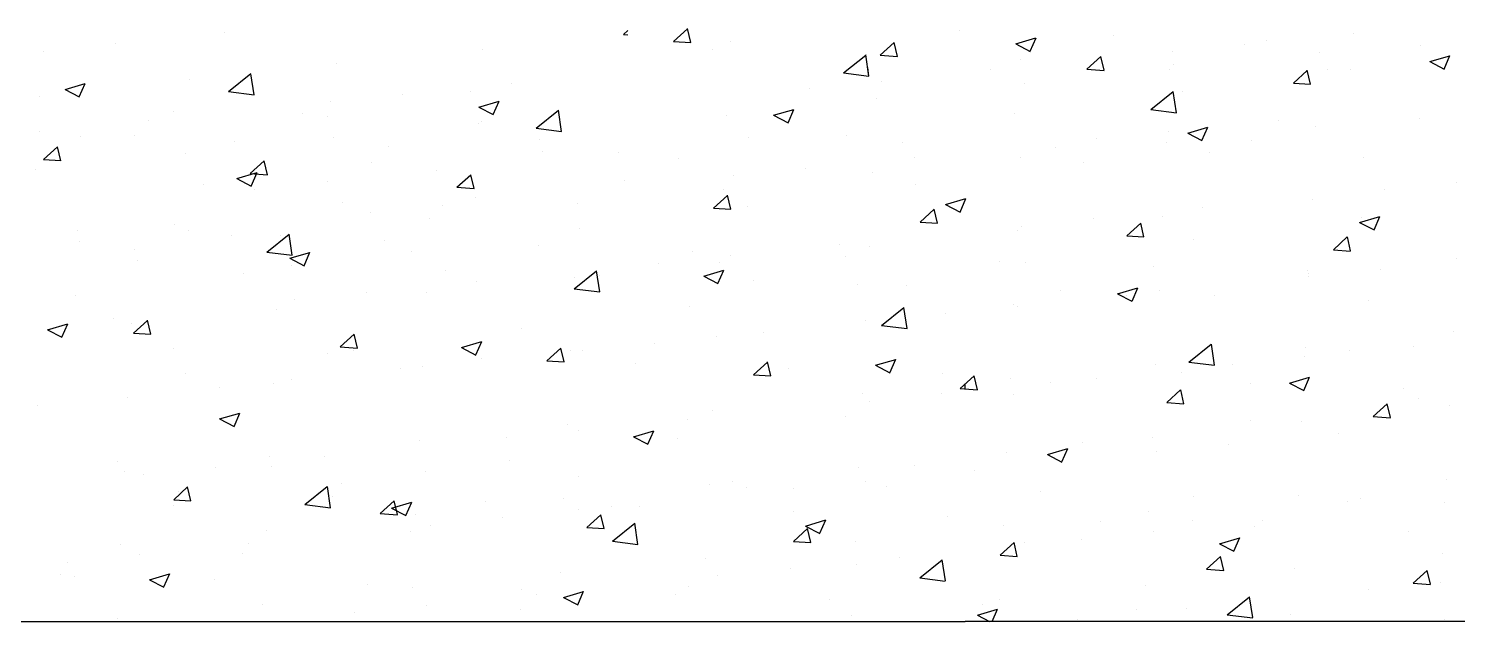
# Model space of a CAD drawing. Header units: metres. Extents: x 60 to 495, y 54 to 214.
# Drawn here: x 302.1 to 384.6, y 106.1 to 140.4 of the extents above; entities that cross this region are included whole.
import ezdxf

# ---------------------------------------------------------------- set-up
doc = ezdxf.new("R2010")
doc.units = ezdxf.units.M

msp = doc.modelspace()

# ---------------------------------------------------------------- linework, layer by layer
for p, q in [((340.32, 139.56), (340.13, 140.36)), ((313.39, 140.12), (313.39, 140.12)), ((336.44, 140.01), (336.68, 140.24)), ((336.44, 140.01), (336.68, 139.99)), ((339.32, 139.62), (340.13, 140.35)), ((339.32, 139.62), (340.32, 139.55)), ((342.6, 139.6), (342.6, 139.6)), ((351.27, 138.82), (352.07, 139.55)), ((352.26, 138.75), (352.07, 139.55)), ((355.85, 140.27), (355.85, 140.27)), ((359.1, 139.47), (360.26, 139.82)), ((359.1, 139.47), (360.26, 139.82)), ((359.93, 139.05), (360.27, 139.82)), ((359.93, 139.05), (360.27, 139.82)), ((364.73, 139.98), (364.73, 139.98)), ((364.73, 139.98), (364.73, 139.98)), ((373.61, 139.69), (373.61, 139.69)), ((373.61, 139.69), (373.61, 139.69)), ((378.63, 140.1), (378.63, 140.1)), ((378.63, 140.1), (378.63, 140.1)), ((302.92, 139.06), (302.92, 139.06)), ((307.08, 139.49), (307.08, 139.49)), ((328.28, 139.14), (328.28, 139.14)), ((341.59, 139.13), (341.59, 139.13)), ((349.14, 137.8), (350.44, 138.83)), ((350.62, 137.62), (350.44, 138.84)), ((350.47, 138.84), (350.47, 138.84)), ((351.27, 138.82), (352.26, 138.75)), ((359.1, 139.47), (359.93, 139.04)), ((359.1, 139.47), (359.93, 139.04)), ((363.2, 138.01), (364.01, 138.75)), ((363.2, 138.01), (364.01, 138.75)), ((364.2, 137.95), (364.01, 138.75)), ((364.2, 137.95), (364.01, 138.75)), ((368.16, 139.04), (368.16, 139.04)), ((368.16, 139.04), (368.16, 139.04)), ((372.33, 139.46), (372.33, 139.46)), ((372.33, 139.46), (372.33, 139.46)), ((376.64, 138.98), (376.64, 138.98)), ((376.64, 138.98), (376.64, 138.98)), ((382.5, 139.4), (382.5, 139.4)), ((382.5, 139.4), (382.5, 139.4)), ((383.02, 138.45), (384.18, 138.79)), ((383.02, 138.45), (384.18, 138.79)), ((383.85, 138.02), (384.18, 138.8)), ((383.85, 138.02), (384.18, 138.8)), ((319.87, 138.32), (319.87, 138.32)), ((349.14, 137.8), (349.53, 138.11)), ((350.62, 137.62), (350.55, 138.11)), ((357.65, 137.97), (357.65, 137.97)), ((357.65, 137.97), (357.65, 137.97)), ((359.35, 138.55), (359.35, 138.55)), ((359.35, 138.55), (359.35, 138.55)), ((363.2, 138.01), (364.2, 137.94)), ((363.2, 138.01), (364.2, 137.94)), ((367.99, 138.02), (367.99, 138.02)), ((367.99, 138.02), (367.99, 138.02)), ((368.24, 138.26), (368.24, 138.26)), ((368.24, 138.26), (368.24, 138.26)), ((375.14, 137.21), (375.94, 137.94)), ((375.14, 137.21), (375.94, 137.94)), ((376.14, 137.15), (375.94, 137.95)), ((376.14, 137.15), (375.94, 137.95)), ((377.12, 137.97), (377.12, 137.97)), ((377.12, 137.97), (377.12, 137.97)), ((378.42, 138), (378.42, 138)), ((378.42, 138), (378.42, 138)), ((383.02, 138.45), (383.85, 138.02)), ((383.02, 138.45), (383.85, 138.02)), ((304.17, 136.85), (305.33, 137.19)), ((304.99, 136.41), (305.33, 137.19)), ((311.33, 137.42), (311.33, 137.42)), ((313.62, 136.72), (314.91, 137.76)), ((315.1, 136.54), (314.91, 137.75)), ((329.99, 137.2), (329.99, 137.2)), ((349.14, 137.8), (350.62, 137.62)), ((349.14, 137.8), (350.62, 137.62)), ((351.35, 137.33), (351.35, 137.33)), ((351.35, 137.33), (351.35, 137.33)), ((359.59, 137.2), (359.59, 137.2)), ((359.59, 137.2), (359.59, 137.2)), ((375.14, 137.21), (376.13, 137.14)), ((375.14, 137.21), (376.13, 137.14)), ((302.68, 136.46), (302.68, 136.46)), ((304.17, 136.85), (304.99, 136.42)), ((313.62, 136.72), (315.1, 136.54)), ((323.69, 136.56), (323.69, 136.56)), ((327.59, 136.74), (327.59, 136.74)), ((347.18, 136.91), (347.18, 136.91)), ((347.18, 136.91), (347.18, 136.91)), ((351.04, 136.3), (351.04, 136.3)), ((351.04, 136.3), (351.04, 136.3)), ((366.9, 135.68), (368.2, 136.72)), ((366.9, 135.68), (368.2, 136.72)), ((368.38, 135.5), (368.2, 136.72)), ((368.38, 135.5), (368.2, 136.72)), ((368.71, 136.72), (368.71, 136.72)), ((368.71, 136.72), (368.71, 136.72)), ((310.45, 135.57), (310.45, 135.57)), ((317.88, 135.46), (317.88, 135.46)), ((319.52, 136.14), (319.52, 136.14)), ((328.08, 135.82), (329.25, 136.16)), ((328.08, 135.82), (328.91, 135.39)), ((328.91, 135.39), (329.25, 136.16)), ((331.38, 134.6), (332.67, 135.64)), ((332.86, 134.42), (332.68, 135.64)), ((345.11, 135.35), (346.28, 135.69)), ((345.11, 135.35), (346.28, 135.69)), ((345.95, 134.92), (346.28, 135.69)), ((345.95, 134.92), (346.28, 135.69)), ((359.01, 135.44), (359.01, 135.44)), ((359.01, 135.44), (359.01, 135.44)), ((366.9, 135.68), (368.38, 135.5)), ((366.9, 135.68), (368.38, 135.5)), ((309.01, 135.07), (309.01, 135.07)), ((319.33, 135.29), (319.33, 135.29)), ((328.08, 134.88), (328.08, 134.88)), ((328.21, 135), (328.21, 135)), ((331.38, 134.6), (332.86, 134.42)), ((342.4, 135.34), (342.4, 135.34)), ((342.4, 135.34), (342.4, 135.34)), ((345.11, 135.35), (345.95, 134.91)), ((345.11, 135.35), (345.95, 134.91)), ((369.04, 134.32), (370.2, 134.66)), ((369.04, 134.32), (370.2, 134.66)), ((369.86, 133.9), (370.2, 134.67)), ((369.86, 133.9), (370.2, 134.67)), ((374.26, 135.05), (374.26, 135.05)), ((374.26, 135.05), (374.26, 135.05)), ((376.44, 134.72), (376.44, 134.72)), ((376.44, 134.72), (376.44, 134.72)), ((382.41, 135.19), (382.41, 135.19)), ((382.41, 135.19), (382.41, 135.19)), ((302.7, 134.44), (302.7, 134.44)), ((305.07, 134.15), (305.07, 134.15)), ((308.18, 134.18), (308.18, 134.18)), ((313.95, 133.85), (313.95, 133.85)), ((319.67, 134.06), (319.67, 134.06)), ((331.58, 133.93), (331.58, 133.93)), ((343.65, 134.05), (343.65, 134.05)), ((343.65, 134.05), (343.65, 134.05)), ((349.3, 134.16), (349.3, 134.16)), ((349.3, 134.16), (349.3, 134.16)), ((352.54, 133.76), (352.54, 133.76)), ((352.54, 133.76), (352.54, 133.76)), ((363.79, 133.99), (363.79, 133.99)), ((363.79, 133.99), (363.79, 133.99)), ((367.79, 133.76), (367.79, 133.76)), ((367.79, 133.76), (367.79, 133.76)), ((367.95, 134.41), (367.95, 134.41)), ((367.95, 134.41), (367.95, 134.41)), ((369.04, 134.32), (369.86, 133.89)), ((369.04, 134.32), (369.86, 133.89)), ((372.7, 133.91), (372.7, 133.91)), ((372.7, 133.91), (372.7, 133.91)), ((302.93, 132.79), (303.74, 133.53)), ((303.93, 132.72), (303.74, 133.53)), ((311.12, 133.16), (311.12, 133.16)), ((322.84, 133.57), (322.84, 133.57)), ((331.73, 133.28), (331.73, 133.28)), ((336.12, 133.21), (336.12, 133.21)), ((359.39, 132.94), (359.39, 132.94)), ((359.39, 132.94), (359.39, 132.94)), ((361.42, 133.47), (361.42, 133.47)), ((361.42, 133.47), (361.42, 133.47)), ((370.3, 133.19), (370.3, 133.19)), ((370.3, 133.19), (370.3, 133.19)), ((302.48, 132.2), (302.48, 132.2)), ((302.93, 132.79), (303.93, 132.73)), ((314.87, 131.99), (315.67, 132.72)), ((315.87, 131.92), (315.68, 132.72)), ((321.87, 132.65), (321.87, 132.65)), ((325.61, 132.15), (325.61, 132.15)), ((339.59, 132.88), (339.59, 132.88)), ((339.59, 132.88), (339.59, 132.88)), ((346.97, 132.29), (346.97, 132.29)), ((346.97, 132.29), (346.97, 132.29)), ((353.27, 132.92), (353.27, 132.92)), ((353.27, 132.92), (353.27, 132.92)), ((362.99, 132.63), (362.99, 132.63)), ((362.99, 132.63), (362.99, 132.63)), ((379.19, 132.9), (379.19, 132.9)), ((379.19, 132.9), (379.19, 132.9)), ((312.16, 131.37), (312.16, 131.37)), ((314.1, 131.69), (315.26, 132.04)), ((314.1, 131.69), (314.93, 131.26)), ((314.87, 131.99), (315.87, 131.92)), ((314.93, 131.26), (315.27, 132.04)), ((319.31, 131.51), (319.31, 131.51)), ((326.81, 131.19), (327.61, 131.92)), ((327.81, 131.12), (327.61, 131.92)), ((336.52, 131.58), (336.52, 131.58)), ((342.81, 131.86), (342.81, 131.86)), ((342.81, 131.86), (342.81, 131.86)), ((350.84, 132.04), (350.84, 132.04)), ((350.84, 132.04), (350.84, 132.04)), ((353.29, 131.35), (353.29, 131.35)), ((353.29, 131.35), (353.29, 131.35)), ((384.55, 131.49), (384.55, 131.49)), ((384.55, 131.49), (384.55, 131.49)), ((315.14, 131.09), (315.14, 131.09)), ((326.81, 131.19), (327.8, 131.12)), ((327.88, 130.62), (327.88, 130.62)), ((341.64, 129.99), (342.44, 130.72)), ((341.64, 129.99), (342.44, 130.72)), ((342.2, 131.08), (342.2, 131.08)), ((342.2, 131.08), (342.2, 131.08)), ((342.63, 129.93), (342.44, 130.73)), ((342.63, 129.93), (342.44, 130.73)), ((355.05, 130.19), (356.21, 130.54)), ((355.05, 130.19), (356.21, 130.54)), ((355.88, 129.76), (356.22, 130.54)), ((355.88, 129.76), (356.22, 130.54)), ((356.18, 130.45), (356.18, 130.52)), ((356.18, 130.45), (356.18, 130.52)), ((376.23, 130.46), (376.23, 130.46)), ((376.23, 130.46), (376.23, 130.46)), ((380.39, 131.06), (380.39, 131.06)), ((380.39, 131.06), (380.39, 131.06)), ((320.18, 130.32), (320.18, 130.32)), ((320.18, 130.32), (320.18, 130.32)), ((321.82, 129.74), (321.82, 129.74)), ((321.82, 129.74), (321.82, 129.74)), ((325.99, 130.16), (325.99, 130.16)), ((325.99, 130.16), (325.99, 130.16)), ((333.79, 130.26), (333.79, 130.26)), ((333.79, 130.26), (333.79, 130.26)), ((341.64, 129.99), (342.63, 129.92)), ((341.64, 129.99), (342.63, 129.92)), ((343.58, 130.07), (343.58, 130.07)), ((343.58, 130.07), (343.58, 130.07)), ((353.57, 129.18), (354.38, 129.92)), ((353.57, 129.18), (354.38, 129.92)), ((354.57, 129.12), (354.38, 129.93)), ((354.57, 129.12), (354.38, 129.93)), ((355.05, 130.19), (355.88, 129.76)), ((355.05, 130.19), (355.88, 129.76)), ((369.88, 130), (369.88, 130)), ((369.88, 130), (369.88, 130)), ((310.48, 129.03), (310.48, 129.03)), ((310.48, 129.03), (310.48, 129.03)), ((325.24, 129.36), (325.24, 129.36)), ((325.24, 129.36), (325.24, 129.36)), ((353.57, 129.18), (354.57, 129.12)), ((353.57, 129.18), (354.57, 129.12)), ((359.41, 128.94), (359.41, 128.94)), ((359.41, 128.94), (359.41, 128.94)), ((363.57, 129.36), (363.57, 129.36)), ((363.57, 129.36), (363.57, 129.36)), ((365.51, 128.38), (366.32, 129.12)), ((365.51, 128.38), (366.32, 129.12)), ((366.51, 128.32), (366.32, 129.12)), ((366.51, 128.32), (366.32, 129.12)), ((367.59, 129.5), (367.59, 129.5)), ((367.59, 129.5), (367.59, 129.5)), ((378.97, 129.16), (380.13, 129.51)), ((378.97, 129.16), (380.13, 129.51)), ((378.97, 129.16), (379.8, 128.74)), ((378.97, 129.16), (379.8, 128.74)), ((379.06, 129.43), (379.06, 129.43)), ((379.06, 129.43), (379.06, 129.43)), ((379.8, 128.74), (380.13, 129.51)), ((379.8, 128.74), (380.13, 129.51)), ((304.87, 128.67), (304.87, 128.67)), ((304.87, 128.67), (304.87, 128.67)), ((305.01, 128.04), (305.01, 128.04)), ((305.01, 128.04), (305.01, 128.04)), ((311.32, 128.68), (311.32, 128.68)), ((311.32, 128.68), (311.32, 128.68)), ((313.76, 128.38), (313.76, 128.38)), ((313.76, 128.38), (313.76, 128.38)), ((315.82, 127.44), (317.12, 128.49)), ((315.82, 127.44), (317.12, 128.49)), ((316.6, 128.4), (316.6, 128.4)), ((316.6, 128.4), (316.6, 128.4)), ((317.3, 127.27), (317.12, 128.49)), ((317.3, 127.27), (317.12, 128.49)), ((322.64, 128.09), (322.64, 128.09)), ((322.64, 128.09), (322.64, 128.09)), ((333.88, 128.79), (333.88, 128.79)), ((333.88, 128.79), (333.88, 128.79)), ((359.18, 128.68), (359.18, 128.68)), ((359.18, 128.68), (359.18, 128.68)), ((365.51, 128.38), (366.51, 128.32)), ((365.51, 128.38), (366.51, 128.32)), ((369.35, 128.15), (369.35, 128.15)), ((369.35, 128.15), (369.35, 128.15)), ((377.45, 127.58), (378.25, 128.32)), ((377.45, 127.58), (378.25, 128.32)), ((378.45, 127.52), (378.26, 128.32)), ((378.45, 127.52), (378.26, 128.32)), ((308.2, 127.58), (308.2, 127.58)), ((308.2, 127.58), (308.2, 127.58)), ((315.82, 127.44), (317.3, 127.27)), ((315.82, 127.44), (317.3, 127.27)), ((317.15, 127.09), (318.32, 127.43)), ((317.15, 127.09), (318.32, 127.43)), ((317.98, 126.66), (318.32, 127.44)), ((317.98, 126.66), (318.32, 127.44)), ((324.17, 127.5), (324.17, 127.5)), ((324.17, 127.5), (324.17, 127.5)), ((331.52, 127.8), (331.52, 127.8)), ((331.52, 127.8), (331.52, 127.8)), ((340.41, 127.51), (340.41, 127.51)), ((340.41, 127.51), (340.41, 127.51)), ((342.6, 127.24), (342.6, 127.24)), ((342.6, 127.24), (342.6, 127.24)), ((348.9, 127.88), (348.9, 127.88)), ((348.9, 127.88), (348.9, 127.88)), ((349.29, 127.22), (349.29, 127.22)), ((349.29, 127.22), (349.29, 127.22)), ((350.64, 127.78), (350.64, 127.78)), ((350.64, 127.78), (350.64, 127.78)), ((377.45, 127.58), (378.44, 127.51)), ((377.45, 127.58), (378.44, 127.51)), ((308.38, 126.95), (308.38, 126.95)), ((308.38, 126.95), (308.38, 126.95)), ((317.15, 127.09), (317.98, 126.66)), ((317.15, 127.09), (317.98, 126.66)), ((317.26, 126.66), (317.26, 126.66)), ((317.26, 126.66), (317.26, 126.66)), ((326.15, 126.37), (326.15, 126.37)), ((326.15, 126.37), (326.15, 126.37)), ((333.58, 125.33), (334.88, 126.36)), ((333.58, 125.33), (334.88, 126.36)), ((335.07, 125.15), (334.88, 126.37)), ((335.07, 125.15), (334.88, 126.37)), ((338.43, 126.81), (338.43, 126.81)), ((338.43, 126.81), (338.43, 126.81)), ((341.07, 126.06), (342.23, 126.4)), ((341.07, 126.06), (342.23, 126.4)), ((341.89, 125.64), (342.23, 126.41)), ((341.89, 125.64), (342.23, 126.41)), ((341.99, 126.82), (341.99, 126.82)), ((341.99, 126.82), (341.99, 126.82)), ((358.18, 126.93), (358.18, 126.93)), ((358.18, 126.93), (358.18, 126.93)), ((359.64, 126.87), (359.64, 126.87)), ((359.64, 126.87), (359.64, 126.87)), ((367.06, 126.64), (367.06, 126.64)), ((367.06, 126.64), (367.06, 126.64)), ((375.95, 126.36), (375.95, 126.36)), ((375.95, 126.36), (375.95, 126.36)), ((380.18, 126.43), (380.18, 126.43)), ((380.18, 126.43), (380.18, 126.43)), ((384.58, 127.1), (384.58, 127.1)), ((384.58, 127.1), (384.58, 127.1)), ((314.46, 126.22), (314.46, 126.22)), ((314.46, 126.22), (314.46, 126.22)), ((327.92, 125.75), (327.92, 125.75)), ((327.92, 125.75), (327.92, 125.75)), ((333.59, 126), (333.59, 126)), ((333.59, 126), (333.59, 126)), ((335.04, 126.08), (335.04, 126.08)), ((335.04, 126.08), (335.04, 126.08)), ((341.07, 126.06), (341.89, 125.63)), ((341.07, 126.06), (341.89, 125.63)), ((343.92, 125.79), (343.92, 125.79)), ((343.92, 125.79), (343.92, 125.79)), ((349.94, 125.59), (349.94, 125.59)), ((349.94, 125.59), (349.94, 125.59)), ((352.8, 125.5), (352.8, 125.5)), ((352.8, 125.5), (352.8, 125.5)), ((376.01, 126.01), (376.01, 126.01)), ((376.01, 126.01), (376.01, 126.01)), ((376.03, 126.2), (376.03, 126.2)), ((376.03, 126.2), (376.03, 126.2)), ((304.76, 124.94), (304.76, 124.94)), ((304.76, 124.94), (304.76, 124.94)), ((317.45, 124.69), (317.45, 124.69)), ((317.45, 124.69), (317.45, 124.69)), ((321.61, 125.11), (321.61, 125.11)), ((321.61, 125.11), (321.61, 125.11)), ((325.04, 125.1), (325.04, 125.1)), ((325.04, 125.1), (325.04, 125.1)), ((333.58, 125.33), (335.07, 125.15)), ((333.58, 125.33), (335.07, 125.15)), ((361.69, 125.21), (361.69, 125.21)), ((361.69, 125.21), (361.69, 125.21)), ((364.98, 125.04), (366.15, 125.38)), ((364.98, 125.04), (366.15, 125.38)), ((364.98, 125.04), (365.81, 124.61)), ((364.98, 125.04), (365.81, 124.61)), ((365.5, 124.95), (365.5, 124.95)), ((365.5, 124.95), (365.5, 124.95)), ((365.82, 124.61), (366.15, 125.38)), ((365.82, 124.61), (366.15, 125.38)), ((367.39, 125.24), (367.39, 125.24)), ((367.39, 125.24), (367.39, 125.24)), ((370.57, 124.92), (370.57, 124.92)), ((370.57, 124.92), (370.57, 124.92)), ((316.4, 124.14), (316.4, 124.14)), ((316.4, 124.14), (316.4, 124.14)), ((340.23, 124.31), (340.23, 124.31)), ((340.23, 124.31), (340.23, 124.31)), ((351.35, 123.21), (352.64, 124.25)), ((351.35, 123.21), (352.64, 124.25)), ((352.83, 123.03), (352.64, 124.25)), ((352.83, 123.03), (352.64, 124.25)), ((355.03, 123.89), (355.03, 123.89)), ((355.03, 123.89), (355.03, 123.89)), ((358.98, 124.42), (358.98, 124.42)), ((358.98, 124.42), (358.98, 124.42)), ((359.2, 124.31), (359.2, 124.31)), ((359.2, 124.31), (359.2, 124.31)), ((379.46, 124.64), (379.46, 124.64)), ((379.46, 124.64), (379.46, 124.64)), ((303.16, 122.96), (304.33, 123.3)), ((303.16, 122.96), (304.33, 123.3)), ((303.99, 122.53), (304.33, 123.31)), ((303.99, 122.53), (304.33, 123.31)), ((306.94, 123.62), (306.94, 123.62)), ((306.94, 123.62), (306.94, 123.62)), ((307.99, 123.32), (307.99, 123.32)), ((307.99, 123.32), (307.99, 123.32)), ((308.13, 122.77), (308.94, 123.5)), ((308.13, 122.77), (308.94, 123.5)), ((309.13, 122.71), (308.94, 123.51)), ((309.13, 122.71), (308.94, 123.51)), ((330.53, 123.02), (330.53, 123.02)), ((330.53, 123.02), (330.53, 123.02)), ((350.44, 123.52), (350.44, 123.52)), ((350.44, 123.52), (350.44, 123.52)), ((351.35, 123.21), (352.83, 123.03)), ((351.35, 123.21), (352.83, 123.03)), ((303.16, 122.96), (303.99, 122.53)), ((303.16, 122.96), (303.99, 122.53)), ((308.13, 122.77), (309.13, 122.7)), ((308.13, 122.77), (309.13, 122.7)), ((320.07, 121.97), (320.88, 122.7)), ((320.07, 121.97), (320.88, 122.7)), ((321.07, 121.9), (320.88, 122.71)), ((321.07, 121.9), (320.88, 122.71)), ((327.08, 121.93), (328.25, 122.28)), ((327.08, 121.93), (328.25, 122.28)), ((327.91, 121.51), (328.25, 122.28)), ((327.91, 121.51), (328.25, 122.28)), ((338.22, 122.19), (338.22, 122.19)), ((338.22, 122.19), (338.22, 122.19)), ((341.79, 122.56), (341.79, 122.56)), ((341.79, 122.56), (341.79, 122.56)), ((344.52, 122.82), (344.52, 122.82)), ((344.52, 122.82), (344.52, 122.82)), ((384.38, 122.84), (384.38, 122.84)), ((384.38, 122.84), (384.38, 122.84)), ((310.45, 121.87), (310.45, 121.87)), ((310.45, 121.87), (310.45, 121.87)), ((319.33, 121.58), (319.33, 121.58)), ((319.33, 121.58), (319.33, 121.58)), ((320.07, 121.97), (321.07, 121.9)), ((320.07, 121.97), (321.07, 121.9)), ((320.82, 121.74), (320.82, 121.74)), ((320.82, 121.74), (320.82, 121.74)), ((327.08, 121.93), (327.91, 121.5)), ((327.08, 121.93), (327.91, 121.5)), ((332.01, 121.17), (332.81, 121.9)), ((332.01, 121.17), (332.81, 121.9)), ((333.01, 121.1), (332.82, 121.9)), ((333.01, 121.1), (332.82, 121.9)), ((333.38, 121.74), (333.38, 121.74)), ((333.38, 121.74), (333.38, 121.74)), ((334.05, 121.76), (334.05, 121.76)), ((334.05, 121.76), (334.05, 121.76)), ((369.11, 121.09), (370.4, 122.13)), ((369.11, 121.09), (370.4, 122.13)), ((370.59, 120.92), (370.41, 122.13)), ((370.59, 120.92), (370.41, 122.13)), ((375.8, 121.39), (375.8, 121.39)), ((375.8, 121.39), (375.8, 121.39)), ((375.83, 121.93), (375.83, 121.93)), ((375.83, 121.93), (375.83, 121.93)), ((378.37, 121.79), (378.37, 121.79)), ((378.37, 121.79), (378.37, 121.79)), ((382.1, 122.02), (382.1, 122.02)), ((382.1, 122.02), (382.1, 122.02)), ((323.54, 120.7), (323.54, 120.7)), ((323.54, 120.7), (323.54, 120.7)), ((324.84, 120.83), (324.84, 120.83)), ((324.84, 120.83), (324.84, 120.83)), ((328.21, 121.29), (328.21, 121.29)), ((328.21, 121.29), (328.21, 121.29)), ((332.01, 121.17), (333.01, 121.1)), ((332.01, 121.17), (333.01, 121.1)), ((337.1, 121), (337.1, 121)), ((337.1, 121), (337.1, 121)), ((343.95, 120.36), (344.75, 121.09)), ((343.95, 120.36), (344.75, 121.09)), ((344.95, 120.3), (344.75, 121.1)), ((344.95, 120.3), (344.75, 121.1)), ((345.98, 120.71), (345.98, 120.71)), ((345.98, 120.71), (345.98, 120.71)), ((351, 120.91), (352.17, 121.25)), ((351, 120.91), (352.17, 121.25)), ((351, 120.91), (351.83, 120.48)), ((351, 120.91), (351.83, 120.48)), ((351.83, 120.48), (352.17, 121.26)), ((351.83, 120.48), (352.17, 121.26)), ((367.18, 120.97), (367.18, 120.97)), ((367.18, 120.97), (367.18, 120.97)), ((369.11, 121.09), (370.59, 120.91)), ((369.11, 121.09), (370.59, 120.91)), ((371.63, 120.96), (371.63, 120.96)), ((371.63, 120.96), (371.63, 120.96)), ((311.11, 120.46), (311.11, 120.46)), ((311.11, 120.46), (311.11, 120.46)), ((316.2, 119.88), (316.2, 119.88)), ((316.2, 119.88), (316.2, 119.88)), ((317.23, 120.06), (317.23, 120.06)), ((317.23, 120.06), (317.23, 120.06)), ((343.95, 120.36), (344.94, 120.29)), ((343.95, 120.36), (344.94, 120.29)), ((354.87, 120.43), (354.87, 120.43)), ((354.87, 120.43), (354.87, 120.43)), ((355.88, 119.56), (356.69, 120.29)), ((355.88, 119.56), (356.69, 120.29)), ((356.18, 119.54), (356.18, 119.82)), ((356.18, 119.54), (356.18, 119.82)), ((356.88, 119.49), (356.69, 120.3)), ((356.88, 119.49), (356.69, 120.3)), ((358.78, 120.16), (358.78, 120.16)), ((358.78, 120.16), (358.78, 120.16)), ((361.12, 119.9), (361.12, 119.9)), ((361.12, 119.9), (361.12, 119.9)), ((363.75, 120.14), (363.75, 120.14)), ((363.75, 120.14), (363.75, 120.14)), ((368.66, 120.51), (368.66, 120.51)), ((368.66, 120.51), (368.66, 120.51)), ((372.64, 119.85), (372.64, 119.85)), ((372.64, 119.85), (372.64, 119.85)), ((374.92, 119.88), (376.08, 120.23)), ((374.92, 119.88), (376.08, 120.23)), ((374.92, 119.88), (375.75, 119.45)), ((374.92, 119.88), (375.75, 119.45)), ((375.75, 119.46), (376.08, 120.23)), ((375.75, 119.46), (376.08, 120.23)), ((307.79, 119.06), (307.79, 119.06)), ((307.79, 119.06), (307.79, 119.06)), ((313.07, 119.64), (313.07, 119.64)), ((313.07, 119.64), (313.07, 119.64)), ((350.23, 119.25), (350.23, 119.25)), ((350.23, 119.25), (350.23, 119.25)), ((354.82, 119.26), (354.82, 119.26)), ((354.82, 119.26), (354.82, 119.26)), ((355.88, 119.56), (356.88, 119.49)), ((355.88, 119.56), (356.88, 119.49)), ((358.96, 119.23), (358.96, 119.23)), ((358.96, 119.23), (358.96, 119.23)), ((367.82, 118.75), (368.62, 119.49)), ((367.82, 118.75), (368.62, 119.49)), ((368.82, 118.69), (368.63, 119.49)), ((368.82, 118.69), (368.63, 119.49)), ((381.52, 119.56), (381.52, 119.56)), ((381.52, 119.56), (381.52, 119.56)), ((382.36, 118.98), (382.36, 118.98)), ((382.36, 118.98), (382.36, 118.98)), ((302.56, 118.58), (302.56, 118.58)), ((302.56, 118.58), (302.56, 118.58)), ((313.1, 117.81), (314.26, 118.15)), ((313.1, 117.81), (314.26, 118.15)), ((313.93, 117.38), (314.26, 118.15)), ((313.93, 117.38), (314.26, 118.15)), ((341.59, 118.29), (341.59, 118.29)), ((341.59, 118.29), (341.59, 118.29)), ((350.65, 118.84), (350.65, 118.84)), ((350.65, 118.84), (350.65, 118.84)), ((367.82, 118.75), (368.82, 118.69)), ((367.82, 118.75), (368.82, 118.69)), ((379.76, 117.95), (380.56, 118.68)), ((379.76, 117.95), (380.56, 118.68)), ((380.76, 117.89), (380.57, 118.69)), ((380.76, 117.89), (380.57, 118.69)), ((384.17, 118.57), (384.17, 118.57)), ((384.17, 118.57), (384.17, 118.57)), ((313.1, 117.81), (313.93, 117.38)), ((313.1, 117.81), (313.93, 117.38)), ((333.18, 117.47), (333.18, 117.47)), ((333.18, 117.47), (333.18, 117.47)), ((340.14, 117.78), (340.14, 117.78)), ((340.14, 117.78), (340.14, 117.78)), ((349.25, 117.95), (349.25, 117.95)), ((349.25, 117.95), (349.25, 117.95)), ((372.65, 117.7), (372.65, 117.7)), ((372.65, 117.7), (372.65, 117.7)), ((375.63, 117.67), (375.63, 117.67)), ((375.63, 117.67), (375.63, 117.67)), ((379.76, 117.95), (380.76, 117.88)), ((379.76, 117.95), (380.76, 117.88)), ((324.64, 116.57), (324.64, 116.57)), ((324.64, 116.57), (324.64, 116.57)), ((329.67, 116.72), (329.67, 116.72)), ((329.67, 116.72), (329.67, 116.72)), ((333.84, 117.14), (333.84, 117.14)), ((333.84, 117.14), (333.84, 117.14)), ((337.02, 116.78), (338.18, 117.12)), ((337.02, 116.78), (338.18, 117.12)), ((337.02, 116.78), (337.85, 116.35)), ((337.02, 116.78), (337.85, 116.35)), ((337.85, 116.35), (338.18, 117.13)), ((337.85, 116.35), (338.18, 117.13)), ((339.55, 116.67), (339.55, 116.67)), ((339.55, 116.67), (339.55, 116.67)), ((362.95, 116.42), (362.95, 116.42)), ((362.95, 116.42), (362.95, 116.42)), ((366.98, 116.71), (366.98, 116.71)), ((366.98, 116.71), (366.98, 116.71)), ((377.73, 116.98), (377.73, 116.98)), ((377.73, 116.98), (377.73, 116.98)), ((315.99, 115.61), (315.99, 115.61)), ((315.99, 115.61), (315.99, 115.61)), ((319.16, 115.65), (319.16, 115.65)), ((319.16, 115.65), (319.16, 115.65)), ((358.58, 115.89), (358.58, 115.89)), ((358.58, 115.89), (358.58, 115.89)), ((360.93, 115.75), (362.1, 116.1)), ((360.93, 115.75), (362.1, 116.1)), ((360.93, 115.75), (361.76, 115.32)), ((360.93, 115.75), (361.76, 115.32)), ((361.76, 115.33), (362.1, 116.1)), ((361.76, 115.33), (362.1, 116.1)), ((367.26, 115.92), (367.26, 115.92)), ((367.26, 115.92), (367.26, 115.92)), ((371.42, 116.34), (371.42, 116.34)), ((371.42, 116.34), (371.42, 116.34)), ((307.2, 115.33), (307.2, 115.33)), ((307.2, 115.33), (307.2, 115.33)), ((307.59, 114.79), (307.59, 114.79)), ((307.59, 114.79), (307.59, 114.79)), ((312.86, 115.01), (312.86, 115.01)), ((312.86, 115.01), (312.86, 115.01)), ((316.09, 115.04), (316.09, 115.04)), ((316.09, 115.04), (316.09, 115.04)), ((329.84, 115.38), (329.84, 115.38)), ((329.84, 115.38), (329.84, 115.38)), ((350.03, 114.99), (350.03, 114.99)), ((350.03, 114.99), (350.03, 114.99)), ((353.24, 115.14), (353.24, 115.14)), ((353.24, 115.14), (353.24, 115.14)), ((356.74, 114.85), (356.74, 114.85)), ((356.74, 114.85), (356.74, 114.85)), ((308.69, 114.59), (308.69, 114.59)), ((308.69, 114.59), (308.69, 114.59)), ((320.13, 114.1), (320.13, 114.1)), ((320.13, 114.1), (320.13, 114.1)), ((324.97, 114.75), (324.97, 114.75)), ((324.97, 114.75), (324.97, 114.75)), ((333.86, 114.46), (333.86, 114.46)), ((333.86, 114.46), (333.86, 114.46)), ((341.39, 114.03), (341.39, 114.03)), ((341.39, 114.03), (341.39, 114.03)), ((342.74, 114.17), (342.74, 114.17)), ((342.74, 114.17), (342.74, 114.17)), ((350.44, 114.21), (350.44, 114.21)), ((350.44, 114.21), (350.44, 114.21)), ((383.97, 114.31), (383.97, 114.31)), ((383.97, 114.31), (383.97, 114.31)), ((310.45, 113.14), (311.25, 113.88)), ((310.45, 113.14), (311.25, 113.88)), ((310.45, 113.14), (311.44, 113.07)), ((310.45, 113.14), (311.44, 113.07)), ((310.71, 113.61), (310.71, 113.61)), ((310.71, 113.61), (310.71, 113.61)), ((311.44, 113.08), (311.25, 113.88)), ((311.44, 113.08), (311.25, 113.88)), ((318.03, 112.86), (319.32, 113.9)), ((318.03, 112.86), (319.32, 113.9)), ((319.51, 112.68), (319.33, 113.9)), ((319.51, 112.68), (319.33, 113.9)), ((319.6, 113.32), (319.6, 113.32)), ((319.6, 113.32), (319.6, 113.32)), ((332.98, 113.21), (332.98, 113.21)), ((332.98, 113.21), (332.98, 113.21)), ((343.54, 113.86), (343.54, 113.86)), ((343.54, 113.86), (343.54, 113.86)), ((346.27, 113.79), (346.27, 113.79)), ((346.27, 113.79), (346.27, 113.79)), ((351.63, 113.88), (351.63, 113.88)), ((351.63, 113.88), (351.63, 113.88)), ((360.51, 113.6), (360.51, 113.6)), ((360.51, 113.6), (360.51, 113.6)), ((369.39, 113.31), (369.39, 113.31)), ((369.39, 113.31), (369.39, 113.31)), ((375.42, 113.41), (375.42, 113.41)), ((375.42, 113.41), (375.42, 113.41)), ((379.01, 113.22), (379.01, 113.22)), ((379.01, 113.22), (379.01, 113.22)), ((310.43, 112.82), (310.43, 112.82)), ((310.43, 112.82), (310.43, 112.82)), ((318.03, 112.86), (319.51, 112.68)), ((318.03, 112.86), (319.51, 112.68)), ((322.38, 112.34), (323.18, 113.07)), ((322.38, 112.34), (323.18, 113.07)), ((322.38, 112.34), (323.38, 112.27)), ((322.38, 112.34), (323.38, 112.27)), ((323.03, 112.65), (324.2, 112.99)), ((323.03, 112.65), (324.2, 112.99)), ((323.03, 112.65), (323.86, 112.22)), ((323.03, 112.65), (323.86, 112.22)), ((323.38, 112.28), (323.18, 113.08)), ((323.38, 112.28), (323.18, 113.08)), ((323.86, 112.23), (324.2, 113)), ((323.86, 112.23), (324.2, 113)), ((324.43, 112.31), (324.43, 112.31)), ((324.43, 112.31), (324.43, 112.31)), ((328.48, 113.03), (328.48, 113.03)), ((328.48, 113.03), (328.48, 113.03)), ((333.83, 112.57), (333.83, 112.57)), ((333.83, 112.57), (333.83, 112.57)), ((335.76, 112.73), (335.76, 112.73)), ((335.76, 112.73), (335.76, 112.73)), ((337.37, 112.74), (337.37, 112.74)), ((337.37, 112.74), (337.37, 112.74)), ((346.25, 112.45), (346.25, 112.45)), ((346.25, 112.45), (346.25, 112.45)), ((366.78, 112.45), (366.78, 112.45)), ((366.78, 112.45), (366.78, 112.45)), ((378.28, 113.02), (378.28, 113.02)), ((378.28, 113.02), (378.28, 113.02)), ((383.86, 112.99), (383.86, 112.99)), ((383.86, 112.99), (383.86, 112.99)), ((325.29, 111.67), (325.29, 111.67)), ((325.29, 111.67), (325.29, 111.67)), ((329.46, 112.09), (329.46, 112.09)), ((329.46, 112.09), (329.46, 112.09)), ((334.32, 111.53), (335.12, 112.27)), ((334.32, 111.53), (335.12, 112.27)), ((334.32, 111.53), (335.32, 111.47)), ((334.32, 111.53), (335.32, 111.47)), ((335.32, 111.47), (335.12, 112.27)), ((335.32, 111.47), (335.12, 112.27)), ((335.79, 110.74), (337.09, 111.78)), ((335.79, 110.74), (337.09, 111.78)), ((337.27, 110.56), (337.09, 111.78)), ((337.27, 110.56), (337.09, 111.78)), ((346.26, 110.73), (347.06, 111.47)), ((346.26, 110.73), (347.06, 111.47)), ((346.95, 111.62), (348.12, 111.97)), ((346.95, 111.62), (348.12, 111.97)), ((346.95, 111.62), (347.78, 111.19)), ((346.95, 111.62), (347.78, 111.19)), ((347.25, 110.67), (347.06, 111.47)), ((347.25, 110.67), (347.06, 111.47)), ((347.78, 111.2), (348.12, 111.97)), ((347.78, 111.2), (348.12, 111.97)), ((355.13, 112.17), (355.13, 112.17)), ((355.13, 112.17), (355.13, 112.17)), ((358.38, 111.63), (358.38, 111.63)), ((358.38, 111.63), (358.38, 111.63)), ((364.02, 111.88), (364.02, 111.88)), ((364.02, 111.88), (364.02, 111.88)), ((369.3, 111.94), (369.3, 111.94)), ((369.3, 111.94), (369.3, 111.94)), ((372.9, 111.59), (372.9, 111.59)), ((372.9, 111.59), (372.9, 111.59)), ((373.35, 111.93), (373.35, 111.93)), ((373.35, 111.93), (373.35, 111.93)), ((315.79, 111.35), (315.79, 111.35)), ((315.79, 111.35), (315.79, 111.35)), ((324.12, 111.29), (324.12, 111.29)), ((324.12, 111.29), (324.12, 111.29)), ((335.79, 110.74), (337.27, 110.56)), ((335.79, 110.74), (337.27, 110.56)), ((346.26, 110.73), (347.25, 110.67)), ((346.26, 110.73), (347.25, 110.67)), ((349.83, 110.73), (349.83, 110.73)), ((349.83, 110.73), (349.83, 110.73)), ((358.19, 109.93), (359, 110.67)), ((358.19, 109.93), (359, 110.67)), ((359.19, 109.87), (359, 110.67)), ((359.19, 109.87), (359, 110.67)), ((359.6, 110.66), (359.6, 110.66)), ((359.6, 110.66), (359.6, 110.66)), ((362.88, 110.87), (362.88, 110.87)), ((362.88, 110.87), (362.88, 110.87)), ((367.04, 111.29), (367.04, 111.29)), ((367.04, 111.29), (367.04, 111.29)), ((370.87, 110.6), (372.04, 110.94)), ((370.87, 110.6), (372.04, 110.94)), ((371.7, 110.17), (372.04, 110.95)), ((371.7, 110.17), (372.04, 110.95)), ((381.79, 111.3), (381.79, 111.3)), ((381.79, 111.3), (381.79, 111.3)), ((307.38, 110.53), (307.38, 110.53)), ((307.38, 110.53), (307.38, 110.53)), ((308.48, 109.96), (308.48, 109.96)), ((308.48, 109.96), (308.48, 109.96)), ((314.42, 110.01), (314.42, 110.01)), ((314.42, 110.01), (314.42, 110.01)), ((314.78, 110.6), (314.78, 110.6)), ((314.78, 110.6), (314.78, 110.6)), ((358.19, 109.93), (359.19, 109.86)), ((358.19, 109.93), (359.19, 109.86)), ((370.13, 109.12), (370.93, 109.86)), ((370.13, 109.12), (370.93, 109.86)), ((370.87, 110.6), (371.7, 110.17)), ((370.87, 110.6), (371.7, 110.17)), ((371.13, 109.06), (370.93, 109.86)), ((371.13, 109.06), (370.93, 109.86)), ((383.77, 110.05), (383.77, 110.05)), ((383.77, 110.05), (383.77, 110.05)), ((304.31, 109.54), (304.31, 109.54)), ((304.31, 109.54), (304.31, 109.54)), ((341.18, 109.77), (341.18, 109.77)), ((341.18, 109.77), (341.18, 109.77)), ((346.06, 109.17), (346.06, 109.17)), ((346.06, 109.17), (346.06, 109.17)), ((349.89, 109.38), (349.89, 109.38)), ((349.89, 109.38), (349.89, 109.38)), ((352.36, 109.8), (352.36, 109.8)), ((352.36, 109.8), (352.36, 109.8)), ((353.55, 108.62), (354.85, 109.66)), ((353.55, 108.62), (354.85, 109.66)), ((355.04, 108.45), (354.85, 109.66)), ((355.04, 108.45), (354.85, 109.66)), ((370.13, 109.12), (371.13, 109.06)), ((370.13, 109.12), (371.13, 109.06)), ((375.22, 109.15), (375.22, 109.15)), ((375.22, 109.15), (375.22, 109.15)), ((382.07, 108.32), (382.87, 109.06)), ((382.07, 108.32), (382.87, 109.06)), ((383.07, 108.26), (382.87, 109.06)), ((383.07, 108.26), (382.87, 109.06)), ((303.89, 108.82), (303.89, 108.82)), ((303.89, 108.82), (303.89, 108.82)), ((304.71, 108.73), (304.71, 108.73)), ((304.71, 108.73), (304.71, 108.73)), ((309.05, 108.52), (310.21, 108.86)), ((309.05, 108.52), (310.21, 108.86)), ((309.05, 108.52), (309.88, 108.09)), ((309.05, 108.52), (309.88, 108.09)), ((309.88, 108.1), (310.22, 108.87)), ((309.88, 108.1), (310.22, 108.87)), ((312.78, 108.53), (312.78, 108.53)), ((312.78, 108.53), (312.78, 108.53)), ((321.66, 108.24), (321.66, 108.24)), ((321.66, 108.24), (321.66, 108.24)), ((332.78, 108.95), (332.78, 108.95)), ((332.78, 108.95), (332.78, 108.95)), ((341.89, 108.74), (341.89, 108.74)), ((341.89, 108.74), (341.89, 108.74)), ((353.55, 108.62), (355.03, 108.44)), ((353.55, 108.62), (355.03, 108.44)), ((366.58, 108.19), (366.58, 108.19)), ((366.58, 108.19), (366.58, 108.19)), ((382.07, 108.32), (383.07, 108.25)), ((382.07, 108.32), (383.07, 108.25)), ((383.64, 108.36), (383.64, 108.36)), ((383.64, 108.36), (383.64, 108.36)), ((324.23, 108.05), (324.23, 108.05)), ((324.23, 108.05), (324.23, 108.05)), ((330.55, 107.96), (330.55, 107.96)), ((330.55, 107.96), (330.55, 107.96)), ((331.38, 107.68), (331.38, 107.68)), ((331.38, 107.68), (331.38, 107.68)), ((332.97, 107.5), (334.13, 107.84)), ((332.97, 107.5), (334.13, 107.84)), ((332.97, 107.5), (333.79, 107.07)), ((332.97, 107.5), (333.79, 107.07)), ((333.8, 107.07), (334.13, 107.85)), ((333.8, 107.07), (334.13, 107.85)), ((339.43, 107.67), (339.43, 107.67)), ((339.43, 107.67), (339.43, 107.67)), ((340.18, 108.1), (340.18, 108.1)), ((340.18, 108.1), (340.18, 108.1)), ((348.32, 107.38), (348.32, 107.38)), ((348.32, 107.38), (348.32, 107.38)), ((358.17, 107.37), (358.17, 107.37)), ((358.17, 107.37), (358.17, 107.37)), ((371.32, 106.5), (372.61, 107.54)), ((371.32, 106.5), (372.61, 107.54)), ((372.8, 106.33), (372.61, 107.54)), ((372.8, 106.33), (372.61, 107.54)), ((379.48, 107.94), (379.48, 107.94)), ((379.48, 107.94), (379.48, 107.94)), ((315.59, 107.09), (315.59, 107.09)), ((315.59, 107.09), (315.59, 107.09)), ((320.91, 106.62), (320.91, 106.62)), ((320.91, 106.62), (320.91, 106.62)), ((325.08, 107.04), (325.08, 107.04)), ((325.08, 107.04), (325.08, 107.04)), ((330.48, 106.81), (330.48, 106.81)), ((330.48, 106.81), (330.48, 106.81)), ((356.88, 106.47), (358.05, 106.81)), ((356.88, 106.47), (358.05, 106.81)), ((357.2, 107.09), (357.2, 107.09)), ((357.2, 107.09), (357.2, 107.09)), ((357.74, 106.11), (358.05, 106.82)), ((357.74, 106.11), (358.05, 106.82)), ((366.08, 106.8), (366.08, 106.8)), ((366.08, 106.8), (366.08, 106.8)), ((368.97, 106.88), (368.97, 106.88)), ((368.97, 106.88), (368.97, 106.88)), ((374.97, 106.51), (374.97, 106.51)), ((374.97, 106.51), (374.97, 106.51)), ((176.08, 106.11), (356.18, 106.11)), ((307.18, 106.27), (307.18, 106.27)), ((307.18, 106.27), (307.18, 106.27)), ((349.63, 106.47), (349.63, 106.47)), ((349.63, 106.47), (349.63, 106.47)), ((434.51, 106.11), (356.18, 106.11)), ((356.88, 106.47), (357.59, 106.11)), ((356.88, 106.47), (357.59, 106.11)), ((362.66, 106.24), (362.66, 106.24)), ((362.66, 106.24), (362.66, 106.24)), ((371.32, 106.5), (372.79, 106.32)), ((371.32, 106.5), (372.79, 106.32)), ((383.85, 106.22), (383.85, 106.22)), ((383.85, 106.22), (383.85, 106.22))]:
    msp.add_line(p, q)

doc.saveas('drawing.dxf')
